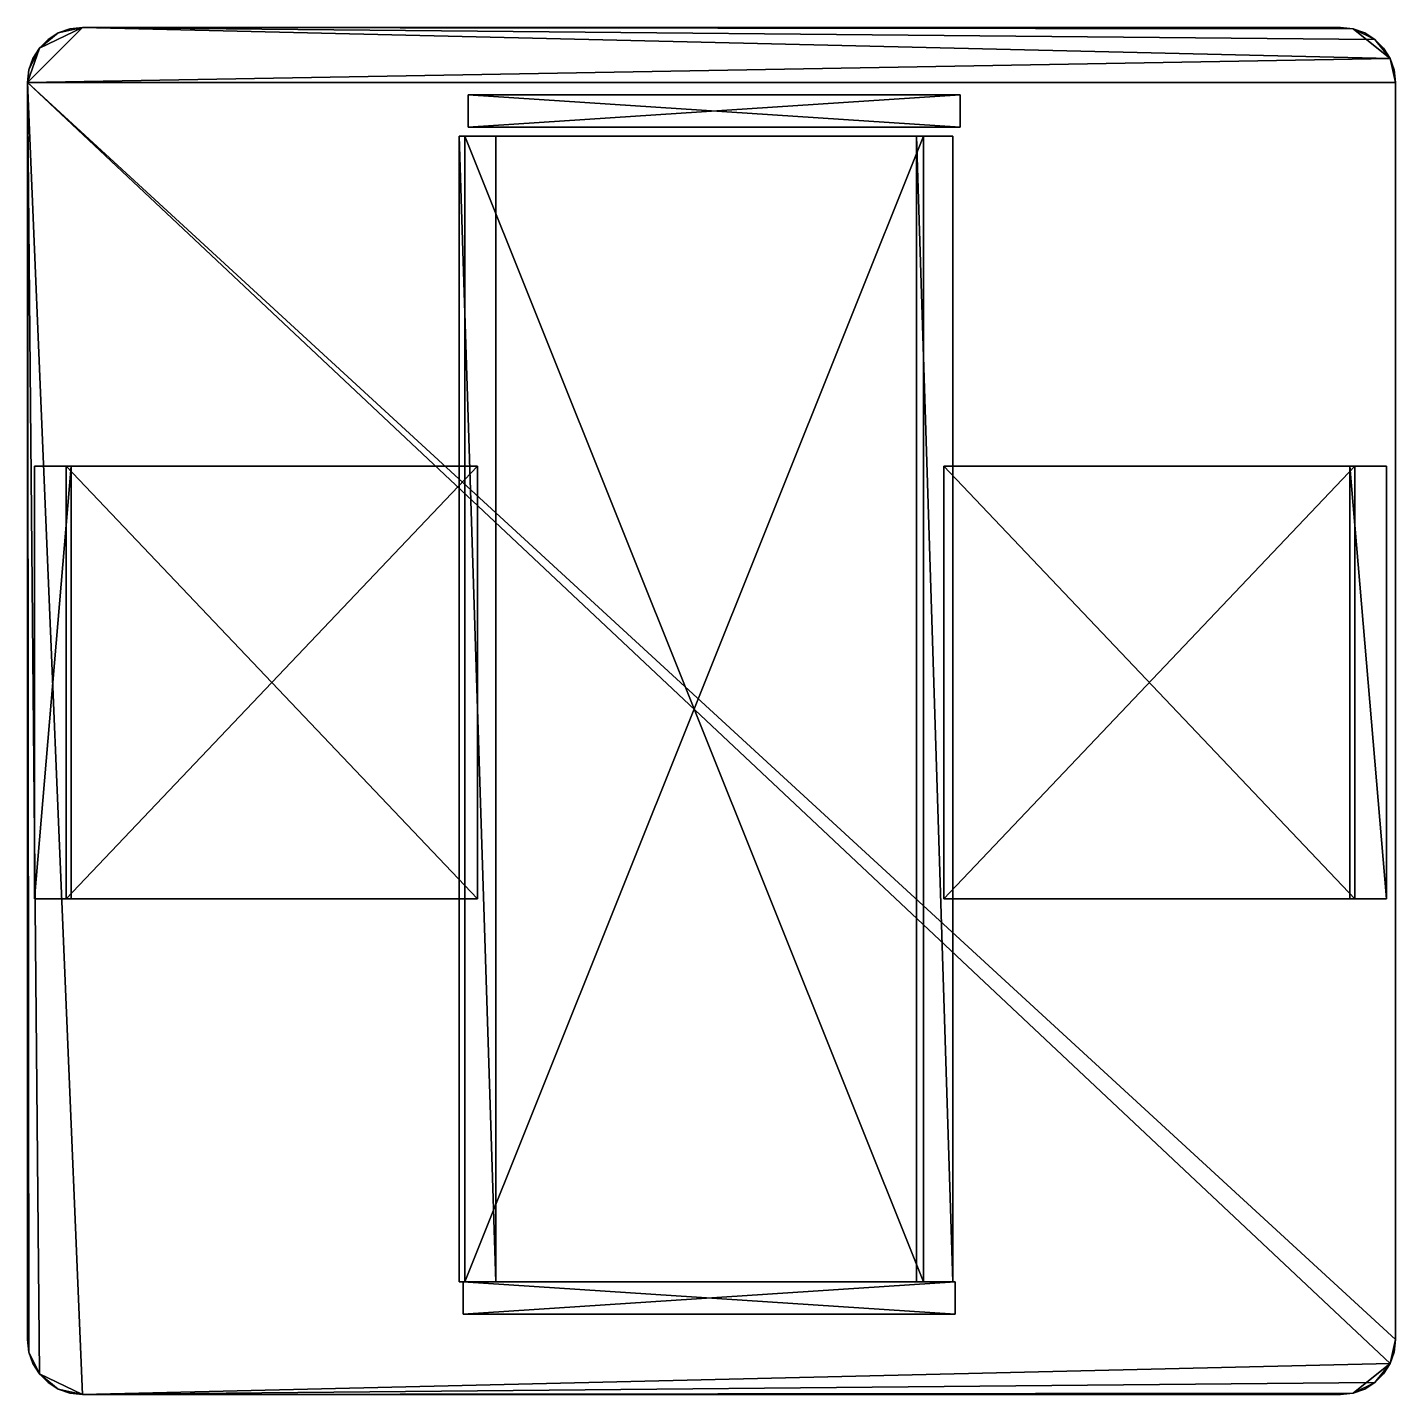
# Model space of a CAD drawing. Header units: centimetres. Extents: x -400 to 400, y -399 to 399.
import ezdxf

# ---------------------------------------------------------------- set-up
doc = ezdxf.new("R2010")
doc.units = ezdxf.units.CM
doc.layers.add('beige', color=7, linetype='Continuous', true_color=0x1bb158)
doc.layers.add('grey', color=7, linetype='Continuous', true_color=0x1bb158)

msp = doc.modelspace()

# ---------------------------------------------------------------- meshes
at = {"layer": 'beige', "color": 116, "true_color": 0x06873a}
mesh = msp.add_polyface(dxfattribs=at)
corners = [(-145.03, -333.33, -167.66), (142.41, -333.33, -167.66), (-145.03, -333.33, 150.04), (142.41, -333.33, 150.04), (-145.03, -352.24, -167.66), (142.41, -352.24, -167.66), (-145.03, -352.24, 150.04), (142.41, -352.24, 150.04), (-142.14, 359.73, -167.66), (145.3, 359.73, -167.66), (-142.14, 359.73, 150.04), (145.3, 359.73, 150.04), (-142.14, 340.82, -167.66), (145.3, 340.82, -167.66), (-142.14, 340.82, 150.04), (145.3, 340.82, 150.04), (135.63, 142.95, -150.08), (135.63, -109.71, -150.08), (135.63, 142.95, -171.46), (135.63, -109.71, -171.46), (375.82, 142.95, -150.08), (375.82, -109.71, -150.08), (375.82, 142.95, -171.46), (375.82, -109.71, -171.46), (-136.75, 142.95, -150.08), (-136.75, 142.95, -171.46), (-136.75, -109.71, -171.46), (-136.75, -109.71, -150.08), (-376.94, 142.95, -150.08), (-376.94, -109.71, -150.08), (-376.94, -109.71, -171.46), (-376.94, 142.95, -171.46), (372.93, 142.95, -174.29), (372.93, -109.71, -174.29), (394.31, 142.95, -174.29), (394.31, -109.71, -174.29), (372.93, 142.95, 156.02), (372.93, -109.71, 156.02), (394.31, 142.95, 156.02), (394.31, -109.71, 156.02), (-374.05, 142.95, -174.29), (-395.43, 142.95, -174.29), (-395.43, -109.71, -174.29), (-374.05, -109.71, -174.29), (-374.05, 142.95, 156.02), (-374.05, -109.71, 156.02), (-395.43, -109.71, 156.02), (-395.43, 142.95, 156.02)]
mesh.append_faces([[corners[k] for k in face] for face in [(3, 1, 0), (0, 2, 3), (7, 6, 4), (4, 5, 7), (5, 4, 0), (0, 1, 5), (7, 5, 1), (1, 3, 7), (6, 7, 3), (3, 2, 6), (4, 6, 2), (2, 0, 4), (11, 9, 8), (8, 10, 11), (15, 14, 12), (12, 13, 15), (13, 12, 8), (8, 9, 13), (15, 13, 9), (9, 11, 15), (14, 15, 11), (11, 10, 14), (12, 14, 10), (10, 8, 12), (16, 18, 19), (19, 17, 16), (20, 21, 23), (23, 22, 20), (16, 17, 21), (21, 20, 16), (17, 19, 23), (23, 21, 17), (19, 18, 22), (22, 23, 19), (18, 16, 20), (20, 22, 18), (24, 27, 26), (26, 25, 24), (28, 31, 30), (30, 29, 28), (24, 28, 29), (29, 27, 24), (27, 29, 30), (30, 26, 27), (26, 30, 31), (31, 25, 26), (25, 31, 28), (28, 24, 25), (32, 34, 35), (35, 33, 32), (36, 37, 39), (39, 38, 36), (32, 33, 37), (37, 36, 32), (33, 35, 39), (39, 37, 33), (35, 34, 38), (38, 39, 35), (34, 32, 36), (36, 38, 34), (40, 43, 42), (42, 41, 40), (44, 47, 46), (46, 45, 44), (40, 44, 45), (45, 43, 40), (43, 45, 46), (46, 42, 43), (42, 46, 47), (47, 41, 42), (41, 47, 44), (44, 40, 41)]], dxfattribs={"vtx2": -1, "color": 116})
at = {"layer": 'grey', "color": 116, "true_color": 0x06873a}
mesh = msp.add_polyface(dxfattribs=at)
corners = [(399.62, 366.92, 154.29), (398.77, 374.32, 154.29), (396.34, 381.1, 154.29), (392.53, 387.09, 154.29), (387.53, 392.09, 154.29), (381.54, 395.9, 154.29), (374.75, 398.33, 154.29), (367.36, 399.18, 154.29), (399.62, 366.92, 174.29), (398.77, 374.32, 174.29), (396.34, 381.1, 174.29), (392.53, 387.09, 174.29), (387.53, 392.09, 174.29), (381.54, 395.9, 174.29), (374.75, 398.33, 174.29), (367.36, 399.18, 174.29), (-399.62, 366.93, 154.29), (-398.76, 374.32, 154.29), (-398.76, 374.32, 174.29), (-399.62, 366.93, 174.29), (-396.34, 381.1, 154.29), (-396.34, 381.1, 174.29), (-392.52, 387.09, 154.29), (-392.52, 387.09, 174.29), (-387.53, 392.09, 154.29), (-387.53, 392.09, 174.29), (-381.54, 395.9, 154.29), (-381.54, 395.9, 174.29), (-374.75, 398.33, 154.29), (-374.75, 398.33, 174.29), (-367.36, 399.18, 154.29), (-367.36, 399.18, 174.29), (399.62, -366.93, 154.29), (398.76, -374.32, 154.29), (398.76, -374.32, 174.29), (399.62, -366.93, 174.29), (396.34, -381.1, 154.29), (396.34, -381.1, 174.29), (392.52, -387.09, 154.29), (392.52, -387.09, 174.29), (387.53, -392.09, 154.29), (387.53, -392.09, 174.29), (381.54, -395.9, 154.29), (381.54, -395.9, 174.29), (374.75, -398.33, 154.29), (374.75, -398.33, 174.29), (367.36, -399.18, 154.29), (367.36, -399.18, 174.29), (-367.36, -399.18, 154.29), (-367.36, -399.18, 174.29), (-399.62, -366.92, 154.29), (-398.76, -374.32, 154.29), (-396.34, -381.1, 154.29), (-392.53, -387.09, 154.29), (-387.53, -392.09, 154.29), (-381.54, -395.9, 154.29), (-374.75, -398.33, 154.29), (-374.75, -398.33, 174.29), (-381.54, -395.9, 174.29), (-387.53, -392.09, 174.29), (-392.53, -387.09, 174.29), (-396.34, -381.1, 174.29), (-398.76, -374.32, 174.29), (-399.62, -366.92, 174.29), (119.65, 335.75, -174.29), (119.65, -333.32, -174.29), (141.03, 335.75, -174.29), (141.03, -333.32, -174.29), (119.65, 335.75, 156.02), (119.65, -333.32, 156.02), (141.03, 335.75, 156.02), (141.03, -333.32, 156.02), (-147.36, 335.75, -174.29), (-147.36, -333.32, -174.29), (-125.98, 335.75, -174.29), (-125.98, -333.32, -174.29), (-147.36, 335.75, 156.02), (-147.36, -333.32, 156.02), (-125.98, 335.75, 156.02), (-125.98, -333.32, 156.02), (-144.04, 335.75, -151.35), (-144.04, -333.32, -151.35), (-144.04, 335.75, -172.73), (-144.04, -333.32, -172.73), (123.84, 335.75, -151.35), (123.84, -333.32, -151.35), (123.84, 335.75, -172.73), (123.84, -333.32, -172.73)]
mesh.append_faces([[corners[k] for k in face] for face in [(48, 55, 53), (53, 51, 16), (48, 53, 16), (22, 26, 30), (16, 22, 30), (6, 4, 2), (30, 6, 2), (16, 30, 2), (16, 2, 0), (16, 32, 36), (48, 16, 36), (44, 48, 36), (44, 36, 40), (12, 14, 31), (10, 12, 31), (31, 27, 23), (31, 23, 19), (10, 31, 19), (8, 10, 19), (37, 35, 19), (19, 62, 60), (60, 58, 49), (19, 60, 49), (37, 19, 49), (41, 37, 49), (41, 49, 45)]], dxfattribs={"vtx0": -1, "vtx1": -1, "vtx2": -1, "color": 116})
mesh.append_faces([[corners[k] for k in face] for face in [(16, 0, 32), (23, 18, 19)]], dxfattribs={"vtx0": -1, "vtx2": -1, "color": 116})
mesh.append_faces([[corners[k] for k in face] for face in [(42, 44, 40), (43, 41, 45)]], dxfattribs={"vtx1": -1, "color": 116})
mesh.append_faces([[corners[k] for k in face] for face in [(16, 17, 22), (35, 8, 19)]], dxfattribs={"vtx1": -1, "vtx2": -1, "color": 116})
mesh.append_faces([[corners[k] for k in face] for face in [(9, 8, 0), (0, 1, 9), (10, 9, 1), (1, 2, 10), (11, 10, 2), (2, 3, 11), (12, 11, 3), (3, 4, 12), (13, 12, 4), (4, 5, 13), (14, 13, 5), (5, 6, 14), (15, 14, 6), (6, 7, 15), (30, 31, 15), (15, 7, 30), (18, 17, 16), (16, 19, 18), (21, 20, 17), (17, 18, 21), (23, 22, 20), (20, 21, 23), (25, 24, 22), (22, 23, 25), (27, 26, 24), (24, 25, 27), (29, 28, 26), (26, 27, 29), (31, 30, 28), (28, 29, 31), (34, 33, 32), (32, 35, 34), (37, 36, 33), (33, 34, 37), (39, 38, 36), (36, 37, 39), (41, 40, 38), (38, 39, 41), (43, 42, 40), (40, 41, 43), (45, 44, 42), (42, 43, 45), (47, 46, 44), (44, 45, 47), (48, 46, 47), (47, 49, 48), (44, 46, 48), (48, 56, 55), (55, 54, 53), (53, 52, 51), (51, 50, 16), (17, 20, 22), (22, 24, 26), (26, 28, 30), (30, 7, 6), (6, 5, 4), (4, 3, 2), (2, 1, 0), (32, 33, 36), (36, 38, 40), (41, 39, 37), (37, 34, 35), (8, 9, 10), (10, 11, 12), (12, 13, 14), (14, 15, 31), (31, 29, 27), (27, 25, 23), (23, 21, 18), (19, 63, 62), (62, 61, 60), (60, 59, 58), (58, 57, 49), (49, 47, 45), (62, 63, 50), (50, 51, 62), (61, 62, 51), (51, 52, 61), (60, 61, 52), (52, 53, 60), (59, 60, 53), (53, 54, 59), (58, 59, 54), (54, 55, 58), (57, 58, 55), (55, 56, 57), (49, 57, 56), (56, 48, 49), (8, 35, 32), (32, 0, 8), (16, 50, 63), (63, 19, 16), (64, 66, 67), (67, 65, 64), (68, 69, 71), (71, 70, 68), (64, 65, 69), (69, 68, 64), (65, 67, 71), (71, 69, 65), (67, 66, 70), (70, 71, 67), (66, 64, 68), (68, 70, 66), (72, 74, 75), (75, 73, 72), (76, 77, 79), (79, 78, 76), (72, 73, 77), (77, 76, 72), (73, 75, 79), (79, 77, 73), (75, 74, 78), (78, 79, 75), (74, 72, 76), (76, 78, 74), (80, 82, 83), (83, 81, 80), (84, 85, 87), (87, 86, 84), (80, 81, 85), (85, 84, 80), (81, 83, 87), (87, 85, 81), (83, 82, 86), (86, 87, 83), (82, 80, 84), (84, 86, 82)]], dxfattribs={"vtx2": -1, "color": 116})

doc.saveas('drawing.dxf')
